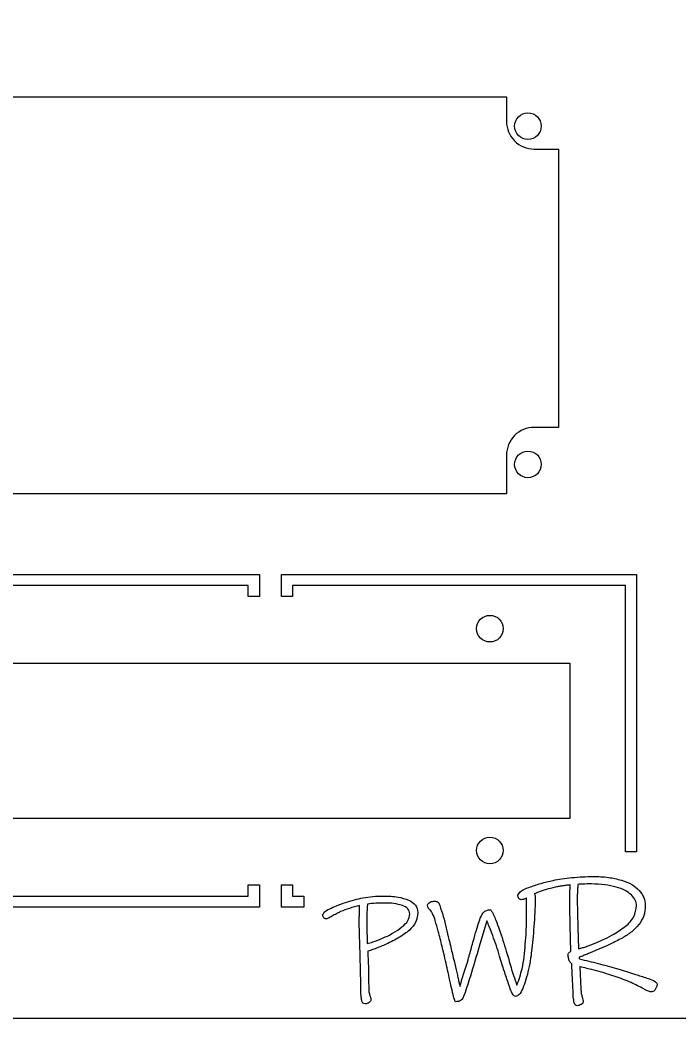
# Model space of a CAD drawing. Header units: millimetres. Extents: x -320 to 0, y 0 to 180.
# Drawn here: x -177.6 to -118.2, y 0 to 90 of the extents above; entities that cross this region are included whole.
import ezdxf

# ---------------------------------------------------------------- set-up
doc = ezdxf.new("R2010")
doc.units = ezdxf.units.MM
doc.layers.get('0').update_dxf_attribs({"linetype": 'CONTINUOUS'})

msp = doc.modelspace()

# ---------------------------------------------------------------- linework, layer by layer
for p, q in [((-131.912, 9.398), (-131.927, 10.828)), ((-127.337, 10.719), (-127.274, 8.203)), ((-146.315, 8.832), (-146.299, 7.684)), ((-135.497, 8.769), (-136.173, 6.458)), ((-127.274, 8.203), (-127.211, 6.254)), ((-134.066, 4.713), (-134.334, 5.593)), ((-133.736, 6.018), (-133.516, 5.295)), ((-127.117, 4.634), (-127.007, 2.606)), ((-123.799, 4.461), (-123.469, 4.367))]:
    msp.add_line(p, q)
for points in [[(-320, 20, 0.414214), (-300, 0), (-20, 0, 0.414214), (0, 20), (0, 160, 0.414214), (-20, 180), (-300, 180, 0.414214), (-320, 160)], [(-206.818, 78.362, 0.414214), (-204.318, 80.862), (-204.318, 83.074), (-133.718, 83.074), (-133.718, 80.862, 0.414214), (-131.218, 78.362), (-129.033, 78.362), (-129.033, 53.261), (-131.218, 53.261, 0.414214), (-133.718, 50.761), (-133.718, 47.274), (-204.318, 47.274), (-204.318, 50.761, 0.414214), (-206.818, 53.261), (-209.033, 53.261), (-209.033, 78.362)]]:
    msp.add_lwpolyline(points, format="xyb", close=True)
for points in [[(-157, 38), (-157, 39), (-217, 39), (-217, 16), (-218, 16), (-218, 40), (-156, 40), (-156, 38)], [(-153, 38), (-154, 38), (-154, 40), (-122, 40), (-122, 15), (-123, 15), (-123, 39), (-153, 39)], [(-128, 18), (-209, 18), (-209, 32), (-128, 32)], [(-156, 10), (-209, 10), (-209, 11), (-157, 11), (-157, 12), (-156, 12)], [(-152, 10), (-154, 10), (-154, 12), (-153, 12), (-153, 11), (-152, 11)]]:
    msp.add_lwpolyline(points, close=True)
for centre in [(-131.783, 80.424), (-131.783, 49.924), (-135.213, 35.111), (-135.213, 15.111)]:
    msp.add_circle(centre, 1.2)
for points, knots in [([(-129.507, 12.417), (-129.257, 12.464), (-128.7, 12.569), (-128.136, 12.628), (-127.824, 12.661)], [0, 0, 0, 0, 0.0762248, 0.1700564, 0.1700564, 0.1700564, 0.1700564]), ([(-127.824, 12.661), (-127.496, 12.691), (-126.863, 12.748), (-126.227, 12.758), (-125.922, 12.763)], [0, 0, 0, 0, 0.0989609, 0.1905845, 0.1905845, 0.1905845, 0.1905845]), ([(-125.922, 12.763), (-125.454, 12.754), (-124.584, 12.737), (-123.74, 12.529), (-123.351, 12.433)], [0, 0, 0, 0, 0.1399841, 0.259904, 0.259904, 0.259904, 0.259904]), ([(-132.699, 11.081), (-132.621, 11.196), (-132.384, 11.548), (-131.97, 11.682), (-131.692, 11.773)], [0, 0, 0, 0, 0.0408881, 0.1249193, 0.1249193, 0.1249193, 0.1249193]), ([(-131.692, 11.773), (-131.344, 11.899), (-130.629, 12.158), (-129.888, 12.329), (-129.507, 12.417)], [0, 0, 0, 0, 0.1108811, 0.2280497, 0.2280497, 0.2280497, 0.2280497]), ([(-129.302, 11.804), (-129.6, 11.733), (-130.118, 11.61), (-130.621, 11.432), (-130.835, 11.356)], [0, 0, 0, 0, 0.0915741, 0.1598171, 0.1598171, 0.1598171, 0.1598171]), ([(-128.548, 11.93), (-128.689, 11.91), (-128.942, 11.876), (-129.192, 11.826), (-129.302, 11.804)], [0, 0, 0, 0, 0.04291617, 0.07652864, 0.07652864, 0.07652864, 0.07652864]), ([(-127.982, 12.008), (-128.044, 11.999), (-128.233, 11.971), (-128.422, 11.946), (-128.548, 11.93)], [0, 0, 0, 0, 0.01906755, 0.05714791, 0.05714791, 0.05714791, 0.05714791]), ([(-127.997, 11.442), (-127.993, 11.56), (-127.986, 11.749), (-127.983, 11.938), (-127.982, 12.008)], [0, 0, 0, 0, 0.03539704, 0.05662714, 0.05662714, 0.05662714, 0.05662714]), ([(-127.274, 12.056), (-127.28, 11.994), (-127.298, 11.821), (-127.307, 11.648), (-127.313, 11.537)], [0, 0, 0, 0, 0.01855934, 0.05204119, 0.05204119, 0.05204119, 0.05204119]), ([(-126.048, 12.087), (-126.312, 12.088), (-126.722, 12.09), (-127.13, 12.065), (-127.274, 12.056)], [0, 0, 0, 0, 0.0794063, 0.1227097, 0.1227097, 0.1227097, 0.1227097]), ([(-123.823, 11.812), (-124.16, 11.892), (-124.891, 12.066), (-125.643, 12.079), (-126.048, 12.087)], [0, 0, 0, 0, 0.1036861, 0.2247544, 0.2247544, 0.2247544, 0.2247544]), ([(-122.447, 11.096), (-122.632, 11.24), (-123.046, 11.562), (-123.546, 11.723), (-123.823, 11.812)], [0, 0, 0, 0, 0.0697345, 0.1561238, 0.1561238, 0.1561238, 0.1561238]), ([(-123.351, 12.433), (-123.028, 12.321), (-122.432, 12.116), (-121.963, 11.697), (-121.747, 11.505)], [0, 0, 0, 0, 0.1012672, 0.1869067, 0.1869067, 0.1869067, 0.1869067]), ([(-148.241, 10.42), (-147.968, 10.507), (-147.447, 10.673), (-146.914, 10.79), (-146.661, 10.845)], [0, 0, 0, 0, 0.0859935, 0.1637018, 0.1637018, 0.1637018, 0.1637018]), ([(-146.661, 10.845), (-146.363, 10.891), (-145.737, 10.987), (-145.105, 10.997), (-144.774, 11.002)], [0, 0, 0, 0, 0.0903952, 0.1895297, 0.1895297, 0.1895297, 0.1895297]), ([(-144.774, 11.002), (-144.344, 10.995), (-143.575, 10.984), (-142.847, 10.74), (-142.526, 10.633)], [0, 0, 0, 0, 0.1280851, 0.2290537, 0.2290537, 0.2290537, 0.2290537]), ([(-132.604, 10.79), (-132.632, 10.832), (-132.689, 10.921), (-132.695, 11.026), (-132.699, 11.081)], [0, 0, 0, 0, 0.01494881, 0.03104236, 0.03104236, 0.03104236, 0.03104236]), ([(-131.927, 10.828), (-131.947, 10.815), (-132.011, 10.778), (-132.079, 10.747), (-132.125, 10.727)], [0.00909664, 0.00909664, 0.00909664, 0.00909664, 0.01631396, 0.0313465, 0.0313465, 0.0313465, 0.0313465]), ([(-131.226, 11.188), (-131.204, 11.168), (-131.152, 11.112), (-131.136, 11.034), (-131.126, 10.986)], [0.00906328, 0.00906328, 0.00906328, 0.00906328, 0.01793273, 0.03216665, 0.03216665, 0.03216665, 0.03216665]), ([(-131.126, 10.986), (-131.131, 10.596), (-131.14, 9.788), (-131.193, 8.981), (-131.221, 8.565)], [0, 0, 0, 0, 0.1171621, 0.2423622, 0.2423622, 0.2423622, 0.2423622]), ([(-128.013, 10.515), (-128.012, 10.676), (-128.011, 10.985), (-128.002, 11.294), (-127.997, 11.442)], [0, 0, 0, 0, 0.04835068, 0.09278455, 0.09278455, 0.09278455, 0.09278455]), ([(-127.313, 11.537), (-127.32, 11.4), (-127.334, 11.128), (-127.336, 10.855), (-127.337, 10.719)], [0, 0, 0, 0, 0.04091876, 0.08180351, 0.08180351, 0.08180351, 0.08180351]), ([(-121.991, 10.137), (-122.014, 10.311), (-122.063, 10.678), (-122.314, 10.952), (-122.447, 11.096)], [0, 0, 0, 0, 0.0512064, 0.108518, 0.108518, 0.108518, 0.108518]), ([(-121.747, 11.505), (-121.589, 11.301), (-121.277, 10.896), (-121.229, 10.388), (-121.205, 10.137)], [0, 0, 0, 0, 0.0758976, 0.1498715, 0.1498715, 0.1498715, 0.1498715]), ([(-149.695, 9.831), (-149.476, 9.935), (-149.003, 10.16), (-148.507, 10.329), (-148.241, 10.42)], [0, 0, 0, 0, 0.0727408, 0.1570516, 0.1570516, 0.1570516, 0.1570516]), ([(-146.96, 10.153), (-147.269, 10.067), (-147.847, 9.906), (-148.411, 9.699), (-148.673, 9.603)], [0, 0, 0, 0, 0.0962737, 0.1800675, 0.1800675, 0.1800675, 0.1800675]), ([(-146.975, 9.563), (-146.971, 9.685), (-146.964, 9.881), (-146.961, 10.078), (-146.96, 10.153)], [0, 0, 0, 0, 0.03637914, 0.05898476, 0.05898476, 0.05898476, 0.05898476]), ([(-146.252, 10.279), (-146.258, 10.209), (-146.276, 10.016), (-146.285, 9.822), (-146.291, 9.697)], [0, 0, 0, 0, 0.02090827, 0.05831359, 0.05831359, 0.05831359, 0.05831359]), ([(-144.774, 10.373), (-145.018, 10.369), (-145.512, 10.361), (-146.003, 10.306), (-146.252, 10.279)], [0, 0, 0, 0, 0.0731513, 0.1481712, 0.1481712, 0.1481712, 0.1481712]), ([(-143.107, 10.153), (-143.358, 10.217), (-143.904, 10.357), (-144.468, 10.367), (-144.774, 10.373)], [0, 0, 0, 0, 0.0772563, 0.1686171, 0.1686171, 0.1686171, 0.1686171]), ([(-142.431, 9.398), (-142.469, 9.566), (-142.552, 9.937), (-142.911, 10.077), (-143.107, 10.153)], [0, 0, 0, 0, 0.0486295, 0.1074829, 0.1074829, 0.1074829, 0.1074829]), ([(-142.526, 10.633), (-142.287, 10.503), (-141.839, 10.258), (-141.75, 9.758), (-141.708, 9.524)], [0, 0, 0, 0, 0.076769, 0.1445847, 0.1445847, 0.1445847, 0.1445847]), ([(-140.843, 10.153), (-140.832, 10.194), (-140.806, 10.293), (-140.726, 10.358), (-140.678, 10.397)], [0, 0, 0, 0, 0.01230855, 0.03009951, 0.03009951, 0.03009951, 0.03009951]), ([(-140.576, 9.713), (-140.654, 9.777), (-140.795, 9.894), (-140.828, 10.073), (-140.843, 10.153)], [0, 0, 0, 0, 0.02919675, 0.05295466, 0.05295466, 0.05295466, 0.05295466]), ([(-140.678, 10.397), (-140.62, 10.436), (-140.504, 10.514), (-140.364, 10.525), (-140.293, 10.53)], [0, 0, 0, 0, 0.02050251, 0.04140804, 0.04140804, 0.04140804, 0.04140804]), ([(-140.293, 10.53), (-140.236, 10.53), (-140.136, 10.529), (-140.037, 10.514), (-139.994, 10.507)], [0, 0, 0, 0, 0.01691279, 0.03000453, 0.03000453, 0.03000453, 0.03000453]), ([(-139.994, 10.507), (-139.959, 10.495), (-139.887, 10.47), (-139.843, 10.406), (-139.821, 10.373)], [0, 0, 0, 0, 0.01081697, 0.0223928, 0.0223928, 0.0223928, 0.0223928]), ([(-139.821, 10.373), (-139.71, 10.06), (-139.355, 9.064), (-139.128, 8.031), (-138.972, 7.323)], [0, 0, 0, 0, 0.0996942, 0.3168703, 0.3168703, 0.3168703, 0.3168703]), ([(-132.384, 10.672), (-132.425, 10.678), (-132.513, 10.69), (-132.573, 10.755), (-132.604, 10.79)], [0, 0, 0, 0, 0.01215535, 0.02567104, 0.02567104, 0.02567104, 0.02567104]), ([(-132.125, 10.727), (-132.168, 10.711), (-132.252, 10.68), (-132.341, 10.674), (-132.384, 10.672)], [0, 0, 0, 0, 0.01379988, 0.02664893, 0.02664893, 0.02664893, 0.02664893]), ([(-127.919, 6.018), (-127.944, 7.048), (-127.982, 8.546), (-128.006, 10.046), (-128.013, 10.515)], [0, 0, 0, 0, 0.3090433, 0.4497863, 0.4497863, 0.4497863, 0.4497863]), ([(-122.974, 8.274), (-122.687, 8.544), (-122.144, 9.054), (-122.04, 9.79), (-121.991, 10.137)], [0, 0, 0, 0, 0.114074, 0.2163225, 0.2163225, 0.2163225, 0.2163225]), ([(-121.205, 10.137), (-121.226, 9.822), (-121.267, 9.206), (-121.606, 8.691), (-121.771, 8.439)], [0, 0, 0, 0, 0.0930633, 0.1817187, 0.1817187, 0.1817187, 0.1817187]), ([(-150.293, 9.32), (-150.248, 9.401), (-150.116, 9.64), (-149.862, 9.755), (-149.695, 9.831)], [0, 0, 0, 0, 0.02742076, 0.08031657, 0.08031657, 0.08031657, 0.08031657]), ([(-150.199, 9.052), (-150.226, 9.092), (-150.282, 9.172), (-150.289, 9.27), (-150.293, 9.32)], [0, 0, 0, 0, 0.01409074, 0.0288248, 0.0288248, 0.0288248, 0.0288248]), ([(-149.978, 8.942), (-150.02, 8.948), (-150.106, 8.959), (-150.167, 9.02), (-150.199, 9.052)], [0, 0, 0, 0, 0.0121092, 0.0252466, 0.0252466, 0.0252466, 0.0252466]), ([(-149.703, 9.037), (-149.755, 9.009), (-149.842, 8.964), (-149.939, 8.949), (-149.978, 8.942)], [0, 0, 0, 0, 0.01742134, 0.02925465, 0.02925465, 0.02925465, 0.02925465]), ([(-149.334, 9.241), (-149.396, 9.205), (-149.518, 9.135), (-149.642, 9.069), (-149.703, 9.037)], [0, 0, 0, 0, 0.02147698, 0.04222952, 0.04222952, 0.04222952, 0.04222952]), ([(-148.673, 9.603), (-148.768, 9.555), (-148.993, 9.442), (-149.209, 9.315), (-149.334, 9.241)], [0, 0, 0, 0, 0.03182021, 0.07531039, 0.07531039, 0.07531039, 0.07531039]), ([(-146.991, 8.628), (-146.99, 8.79), (-146.989, 9.102), (-146.98, 9.413), (-146.975, 9.563)], [0, 0, 0, 0, 0.04854725, 0.09357052, 0.09357052, 0.09357052, 0.09357052]), ([(-146.291, 9.697), (-146.298, 9.549), (-146.312, 9.261), (-146.314, 8.972), (-146.315, 8.832)], [0, 0, 0, 0, 0.04445342, 0.08651727, 0.08651727, 0.08651727, 0.08651727]), ([(-143.139, 8.211), (-142.933, 8.387), (-142.56, 8.705), (-142.471, 9.184), (-142.431, 9.398)], [0, 0, 0, 0, 0.0783084, 0.1419406, 0.1419406, 0.1419406, 0.1419406]), ([(-141.708, 9.524), (-141.742, 9.223), (-141.813, 8.607), (-142.243, 8.158), (-142.463, 7.928)], [0, 0, 0, 0, 0.0883203, 0.1809395, 0.1809395, 0.1809395, 0.1809395]), ([(-140.144, 8.785), (-140.206, 8.998), (-140.305, 9.33), (-140.504, 9.611), (-140.576, 9.713)], [0, 0, 0, 0, 0.0658588, 0.102928, 0.102928, 0.102928, 0.102928]), ([(-136.236, 8.541), (-136.169, 8.747), (-136.064, 9.07), (-135.902, 9.369), (-135.843, 9.477)], [0, 0, 0, 0, 0.0647324, 0.1016512, 0.1016512, 0.1016512, 0.1016512]), ([(-135.843, 9.477), (-135.807, 9.513), (-135.73, 9.591), (-135.635, 9.645), (-135.584, 9.673)], [0, 0, 0, 0, 0.01529736, 0.03269321, 0.03269321, 0.03269321, 0.03269321]), ([(-135.584, 9.673), (-135.53, 9.699), (-135.428, 9.747), (-135.315, 9.756), (-135.261, 9.76)], [0, 0, 0, 0, 0.01755503, 0.03362084, 0.03362084, 0.03362084, 0.03362084]), ([(-135.261, 9.76), (-135.227, 9.758), (-135.162, 9.753), (-135.112, 9.71), (-135.088, 9.689)], [0, 0, 0, 0, 0.00998507, 0.01914683, 0.01914683, 0.01914683, 0.01914683]), ([(-135.088, 9.689), (-135.068, 9.663), (-135.024, 9.607), (-134.994, 9.543), (-134.978, 9.508)], [0, 0, 0, 0, 0.009985, 0.02123599, 0.02123599, 0.02123599, 0.02123599]), ([(-134.978, 9.508), (-134.963, 9.474), (-134.935, 9.41), (-134.9, 9.348), (-134.884, 9.32)], [0, 0, 0, 0, 0.01125609, 0.02110681, 0.02110681, 0.02110681, 0.02110681]), ([(-134.884, 9.32), (-134.814, 9.158), (-134.626, 8.725), (-134.47, 8.278), (-134.373, 7.999)], [0, 0, 0, 0, 0.0529308, 0.1416578, 0.1416578, 0.1416578, 0.1416578]), ([(-132.022, 6.647), (-131.991, 7.038), (-131.916, 7.954), (-131.914, 8.873), (-131.912, 9.398)], [0, 0, 0, 0, 0.1178209, 0.2754707, 0.2754707, 0.2754707, 0.2754707]), ([(-146.944, 6.615), (-146.957, 7.019), (-146.98, 7.69), (-146.988, 8.361), (-146.991, 8.628)], [0, 0, 0, 0, 0.1211208, 0.2013182, 0.2013182, 0.2013182, 0.2013182]), ([(-144.884, 7.197), (-144.56, 7.347), (-143.946, 7.631), (-143.397, 8.025), (-143.139, 8.211)], [0, 0, 0, 0, 0.1069697, 0.2022555, 0.2022555, 0.2022555, 0.2022555]), ([(-139.522, 6.474), (-139.633, 6.924), (-139.824, 7.699), (-140.049, 8.465), (-140.144, 8.785)], [0, 0, 0, 0, 0.1391449, 0.2393578, 0.2393578, 0.2393578, 0.2393578]), ([(-136.787, 6.662), (-136.694, 7.009), (-136.525, 7.639), (-136.326, 8.261), (-136.236, 8.541)], [0, 0, 0, 0, 0.1074784, 0.1958118, 0.1958118, 0.1958118, 0.1958118]), ([(-134.963, 7.441), (-135.062, 7.709), (-135.227, 8.157), (-135.42, 8.594), (-135.497, 8.769)], [0, 0, 0, 0, 0.0856668, 0.1432425, 0.1432425, 0.1432425, 0.1432425]), ([(-131.221, 8.565), (-131.251, 8.16), (-131.309, 7.399), (-131.388, 6.64), (-131.425, 6.285)], [0, 0, 0, 0, 0.1218592, 0.2289117, 0.2289117, 0.2289117, 0.2289117]), ([(-125.953, 6.662), (-125.359, 6.907), (-124.308, 7.34), (-123.378, 7.991), (-122.974, 8.274)], [0, 0, 0, 0, 0.1919724, 0.3396479, 0.3396479, 0.3396479, 0.3396479]), ([(-121.771, 8.439), (-121.981, 8.208), (-122.42, 7.725), (-122.98, 7.388), (-123.272, 7.213)], [0, 0, 0, 0, 0.0932526, 0.1948062, 0.1948062, 0.1948062, 0.1948062]), ([(-146.299, 7.684), (-146.295, 7.542), (-146.284, 7.222), (-146.284, 6.902), (-146.283, 6.725)], [0, 0, 0, 0, 0.04286213, 0.0959296, 0.0959296, 0.0959296, 0.0959296]), ([(-142.463, 7.928), (-142.757, 7.701), (-143.41, 7.197), (-144.159, 6.852), (-144.57, 6.662)], [0, 0, 0, 0, 0.1113818, 0.2464832, 0.2464832, 0.2464832, 0.2464832]), ([(-138.972, 7.323), (-138.948, 7.238), (-138.89, 7.035), (-138.843, 6.829), (-138.815, 6.71)], [0, 0, 0, 0, 0.02651186, 0.06331277, 0.06331277, 0.06331277, 0.06331277]), ([(-134.334, 5.593), (-134.431, 5.9), (-134.629, 6.52), (-134.851, 7.132), (-134.963, 7.441)], [0, 0, 0, 0, 0.096524, 0.1951775, 0.1951775, 0.1951775, 0.1951775]), ([(-134.373, 7.999), (-134.259, 7.667), (-134.033, 7.011), (-133.834, 6.346), (-133.736, 6.018)], [0, 0, 0, 0, 0.1053475, 0.2081159, 0.2081159, 0.2081159, 0.2081159]), ([(-123.272, 7.213), (-123.638, 7.023), (-124.467, 6.594), (-125.329, 6.235), (-125.812, 6.034)], [0, 0, 0, 0, 0.123406, 0.2800833, 0.2800833, 0.2800833, 0.2800833]), ([(-146.849, 2.59), (-146.856, 3.13), (-146.871, 4.472), (-146.917, 5.813), (-146.944, 6.615)], [0, 0, 0, 0, 0.1619669, 0.402637, 0.402637, 0.402637, 0.402637]), ([(-146.283, 6.725), (-146.111, 6.767), (-145.631, 6.881), (-145.175, 7.074), (-144.884, 7.197)], [0, 0, 0, 0, 0.0531998, 0.1478836, 0.1478836, 0.1478836, 0.1478836]), ([(-144.57, 6.662), (-144.733, 6.59), (-145.06, 6.446), (-145.393, 6.318), (-145.56, 6.254)], [0, 0, 0, 0, 0.0535241, 0.1071751, 0.1071751, 0.1071751, 0.1071751]), ([(-138.972, 4.1), (-139.104, 4.672), (-139.286, 5.464), (-139.471, 6.255), (-139.522, 6.474)], [0, 0, 0, 0, 0.1763049, 0.2437159, 0.2437159, 0.2437159, 0.2437159]), ([(-138.815, 6.71), (-138.713, 6.285), (-138.524, 5.5), (-138.346, 4.713), (-138.265, 4.351)], [0, 0, 0, 0, 0.1309057, 0.2421867, 0.2421867, 0.2421867, 0.2421867]), ([(-137.588, 3.942), (-137.431, 4.435), (-137.143, 5.336), (-136.898, 6.249), (-136.787, 6.662)], [0, 0, 0, 0, 0.1551643, 0.2836209, 0.2836209, 0.2836209, 0.2836209]), ([(-136.173, 6.458), (-136.434, 5.564), (-136.858, 4.104), (-137.339, 2.661), (-137.526, 2.103)], [0, 0, 0, 0, 0.2794414, 0.4560785, 0.4560785, 0.4560785, 0.4560785]), ([(-132.777, 2.967), (-132.605, 3.454), (-132.183, 4.642), (-132.082, 5.902), (-132.022, 6.647)], [0, 0, 0, 0, 0.1541561, 0.3769749, 0.3769749, 0.3769749, 0.3769749]), ([(-127.211, 6.254), (-127.141, 6.268), (-126.952, 6.305), (-126.768, 6.365), (-126.653, 6.403)], [0, 0, 0, 0, 0.0215103, 0.05782405, 0.05782405, 0.05782405, 0.05782405]), ([(-126.653, 6.403), (-126.525, 6.445), (-126.288, 6.523), (-126.058, 6.619), (-125.953, 6.662)], [0, 0, 0, 0, 0.04052447, 0.07464914, 0.07464914, 0.07464914, 0.07464914]), ([(-145.56, 6.254), (-145.699, 6.201), (-145.917, 6.119), (-146.139, 6.045), (-146.221, 6.018)], [0, 0, 0, 0, 0.04439731, 0.07012842, 0.07012842, 0.07012842, 0.07012842]), ([(-146.221, 6.018), (-146.198, 5.426), (-146.156, 4.336), (-146.146, 3.245), (-146.142, 2.747)], [0, 0, 0, 0, 0.1777708, 0.3271547, 0.3271547, 0.3271547, 0.3271547]), ([(-131.425, 6.285), (-131.459, 5.987), (-131.53, 5.359), (-131.657, 4.739), (-131.724, 4.414)], [0, 0, 0, 0, 0.0899549, 0.1895605, 0.1895605, 0.1895605, 0.1895605]), ([(-128.17, 5.703), (-128.168, 5.737), (-128.165, 5.802), (-128.126, 5.852), (-128.107, 5.876)], [0, 0, 0, 0, 0.00995213, 0.01878541, 0.01878541, 0.01878541, 0.01878541]), ([(-128.139, 5.467), (-128.148, 5.513), (-128.163, 5.591), (-128.168, 5.67), (-128.17, 5.703)], [0, 0, 0, 0, 0.01395851, 0.02381693, 0.02381693, 0.02381693, 0.02381693]), ([(-128.06, 5.169), (-128.075, 5.217), (-128.106, 5.315), (-128.128, 5.416), (-128.139, 5.467)], [0, 0, 0, 0, 0.01517316, 0.03090636, 0.03090636, 0.03090636, 0.03090636]), ([(-128.107, 5.876), (-128.082, 5.899), (-128.023, 5.952), (-127.956, 5.994), (-127.919, 6.018)], [0, 0, 0, 0, 0.01031792, 0.02361896, 0.02361896, 0.02361896, 0.02361896]), ([(-126.622, 5.688), (-126.734, 5.644), (-126.916, 5.573), (-127.095, 5.497), (-127.164, 5.467)], [0, 0, 0, 0, 0.03616828, 0.05854393, 0.05854393, 0.05854393, 0.05854393]), ([(-127.164, 5.467), (-127.164, 5.44), (-127.164, 5.392), (-127.153, 5.346), (-127.148, 5.326)], [0, 0, 0, 0, 0.00826412, 0.01427721, 0.01427721, 0.01427721, 0.01427721]), ([(-125.812, 6.034), (-125.947, 5.972), (-126.214, 5.851), (-126.487, 5.742), (-126.622, 5.688)], [0, 0, 0, 0, 0.04452099, 0.08806306, 0.08806306, 0.08806306, 0.08806306]), ([(-133.375, 2.637), (-133.479, 2.928), (-133.724, 3.614), (-133.941, 4.311), (-134.066, 4.713)], [0, 0, 0, 0, 0.0924938, 0.2187948, 0.2187948, 0.2187948, 0.2187948]), ([(-133.516, 5.295), (-133.377, 4.808), (-133.153, 4.025), (-132.88, 3.258), (-132.777, 2.967)], [0, 0, 0, 0, 0.1518442, 0.2442082, 0.2442082, 0.2442082, 0.2442082]), ([(-127.942, 4.996), (-127.965, 5.02), (-128.014, 5.071), (-128.044, 5.135), (-128.06, 5.169)], [0, 0, 0, 0, 0.00989177, 0.02105999, 0.02105999, 0.02105999, 0.02105999]), ([(-127.824, 4.886), (-127.842, 4.903), (-127.88, 4.94), (-127.92, 4.976), (-127.942, 4.996)], [0, 0, 0, 0, 0.00736706, 0.01613232, 0.01613232, 0.01613232, 0.01613232]), ([(-127.809, 4.343), (-127.813, 4.44), (-127.822, 4.62), (-127.824, 4.801), (-127.824, 4.886)], [0, 0, 0, 0, 0.02891551, 0.05427234, 0.05427234, 0.05427234, 0.05427234]), ([(-127.148, 5.326), (-126.585, 5.196), (-125.461, 4.936), (-124.352, 4.619), (-123.799, 4.461)], [0, 0, 0, 0, 0.1734243, 0.3459411, 0.3459411, 0.3459411, 0.3459411]), ([(-125.599, 4.249), (-125.887, 4.326), (-126.391, 4.46), (-126.898, 4.582), (-127.117, 4.634)], [0, 0, 0, 0, 0.0891926, 0.156549, 0.156549, 0.156549, 0.156549]), ([(-138.571, 2.291), (-138.638, 2.578), (-138.78, 3.179), (-138.906, 3.783), (-138.972, 4.1)], [0, 0, 0, 0, 0.088344, 0.1852155, 0.1852155, 0.1852155, 0.1852155]), ([(-138.265, 4.351), (-138.225, 4.192), (-138.151, 3.892), (-138.084, 3.589), (-138.052, 3.447)], [0, 0, 0, 0, 0.04914712, 0.09287029, 0.09287029, 0.09287029, 0.09287029]), ([(-137.903, 2.842), (-137.875, 2.957), (-137.785, 3.328), (-137.669, 3.692), (-137.588, 3.942)], [0, 0, 0, 0, 0.0356558, 0.1144959, 0.1144959, 0.1144959, 0.1144959]), ([(-131.724, 4.414), (-131.797, 4.095), (-131.934, 3.498), (-132.155, 2.927), (-132.258, 2.661)], [0, 0, 0, 0, 0.0980076, 0.1834939, 0.1834939, 0.1834939, 0.1834939]), ([(-127.777, 3.706), (-127.782, 3.815), (-127.793, 4.027), (-127.803, 4.239), (-127.809, 4.343)], [0, 0, 0, 0, 0.03246742, 0.06375696, 0.06375696, 0.06375696, 0.06375696]), ([(-127.714, 2.433), (-127.719, 2.589), (-127.731, 3.014), (-127.759, 3.438), (-127.777, 3.706)], [0, 0, 0, 0, 0.0468032, 0.1275228, 0.1275228, 0.1275228, 0.1275228]), ([(-123.925, 3.754), (-124.182, 3.836), (-124.736, 4.014), (-125.298, 4.167), (-125.599, 4.249)], [0, 0, 0, 0, 0.0809352, 0.1746426, 0.1746426, 0.1746426, 0.1746426]), ([(-121.331, 2.622), (-121.708, 2.821), (-122.544, 3.264), (-123.436, 3.58), (-123.925, 3.754)], [0, 0, 0, 0, 0.1279763, 0.283393, 0.283393, 0.283393, 0.283393]), ([(-123.469, 4.367), (-122.971, 4.216), (-122.123, 3.959), (-121.284, 3.675), (-120.938, 3.557)], [0, 0, 0, 0, 0.1559734, 0.2657955, 0.2657955, 0.2657955, 0.2657955]), ([(-146.142, 2.747), (-146.14, 2.613), (-146.136, 2.37), (-146.069, 2.137), (-146.04, 2.032)], [0, 0, 0, 0, 0.03997953, 0.07253783, 0.07253783, 0.07253783, 0.07253783]), ([(-138.052, 3.447), (-138.027, 3.329), (-137.983, 3.126), (-137.927, 2.926), (-137.903, 2.842)], [0, 0, 0, 0, 0.03609188, 0.0623623, 0.0623623, 0.0623623, 0.0623623]), ([(-120.938, 3.557), (-120.716, 3.494), (-120.395, 3.403), (-120.185, 3.154), (-120.12, 3.078)], [0, 0, 0, 0, 0.06681496, 0.09642479, 0.09642479, 0.09642479, 0.09642479]), ([(-120.12, 3.078), (-120.129, 3.007), (-120.151, 2.845), (-120.232, 2.702), (-120.277, 2.622)], [0, 0, 0, 0, 0.021201, 0.04862935, 0.04862935, 0.04862935, 0.04862935]), ([(-146.81, 1.883), (-146.822, 1.983), (-146.848, 2.218), (-146.849, 2.455), (-146.849, 2.59)], [0, 0, 0, 0, 0.03041059, 0.07090981, 0.07090981, 0.07090981, 0.07090981]), ([(-146.771, 1.6), (-146.774, 1.628), (-146.784, 1.723), (-146.8, 1.817), (-146.81, 1.883)], [0, 0, 0, 0, 0.00870346, 0.02857749, 0.02857749, 0.02857749, 0.02857749]), ([(-146.04, 2.032), (-146.011, 1.957), (-145.967, 1.842), (-145.945, 1.721), (-145.938, 1.678)], [0, 0, 0, 0, 0.02386657, 0.03689463, 0.03689463, 0.03689463, 0.03689463]), ([(-138.312, 1.474), (-138.346, 1.541), (-138.474, 1.798), (-138.53, 2.082), (-138.571, 2.291)], [0, 0, 0, 0, 0.02259542, 0.08604884, 0.08604884, 0.08604884, 0.08604884]), ([(-137.612, 1.875), (-137.64, 1.813), (-137.694, 1.692), (-137.802, 1.614), (-137.856, 1.576)], [0, 0, 0, 0, 0.0197961, 0.03917408, 0.03917408, 0.03917408, 0.03917408]), ([(-137.526, 2.103), (-137.536, 2.079), (-137.566, 2.003), (-137.594, 1.927), (-137.612, 1.875)], [0, 0, 0, 0, 0.00784689, 0.02438674, 0.02438674, 0.02438674, 0.02438674]), ([(-132.903, 1.93), (-132.982, 1.984), (-133.224, 2.153), (-133.314, 2.442), (-133.375, 2.637)], [0, 0, 0, 0, 0.02823911, 0.08696633, 0.08696633, 0.08696633, 0.08696633]), ([(-132.258, 2.661), (-132.34, 2.453), (-132.469, 2.123), (-132.786, 1.982), (-132.903, 1.93)], [0, 0, 0, 0, 0.0634084, 0.1008053, 0.1008053, 0.1008053, 0.1008053]), ([(-127.675, 1.725), (-127.686, 1.826), (-127.713, 2.061), (-127.714, 2.298), (-127.714, 2.433)], [0, 0, 0, 0, 0.03041047, 0.07090992, 0.07090992, 0.07090992, 0.07090992]), ([(-127.007, 2.606), (-127, 2.475), (-126.987, 2.232), (-126.925, 1.998), (-126.897, 1.89)], [0, 0, 0, 0, 0.03927128, 0.07254944, 0.07254944, 0.07254944, 0.07254944]), ([(-126.897, 1.89), (-126.87, 1.812), (-126.829, 1.691), (-126.809, 1.565), (-126.802, 1.521)], [0, 0, 0, 0, 0.02481168, 0.03818954, 0.03818954, 0.03818954, 0.03818954]), ([(-120.906, 2.409), (-120.965, 2.435), (-121.11, 2.499), (-121.249, 2.576), (-121.331, 2.622)], [0, 0, 0, 0, 0.01943771, 0.04748523, 0.04748523, 0.04748523, 0.04748523]), ([(-120.607, 2.354), (-120.659, 2.356), (-120.761, 2.361), (-120.858, 2.393), (-120.906, 2.409)], [0, 0, 0, 0, 0.01539168, 0.03051003, 0.03051003, 0.03051003, 0.03051003]), ([(-120.277, 2.622), (-120.323, 2.544), (-120.402, 2.413), (-120.547, 2.371), (-120.607, 2.354)], [0, 0, 0, 0, 0.02572197, 0.04389765, 0.04389765, 0.04389765, 0.04389765]), ([(-146.472, 1.269), (-146.544, 1.289), (-146.709, 1.333), (-146.749, 1.504), (-146.771, 1.6)], [0, 0, 0, 0, 0.02095537, 0.04789788, 0.04789788, 0.04789788, 0.04789788]), ([(-146.11, 1.387), (-146.168, 1.353), (-146.28, 1.286), (-146.409, 1.275), (-146.472, 1.269)], [0, 0, 0, 0, 0.01977657, 0.03848512, 0.03848512, 0.03848512, 0.03848512]), ([(-145.938, 1.678), (-145.946, 1.622), (-145.965, 1.502), (-146.06, 1.427), (-146.11, 1.387)], [0, 0, 0, 0, 0.01649655, 0.03498087, 0.03498087, 0.03498087, 0.03498087]), ([(-137.856, 1.576), (-137.922, 1.546), (-138.066, 1.481), (-138.225, 1.476), (-138.312, 1.474)], [0, 0, 0, 0, 0.02146258, 0.04714028, 0.04714028, 0.04714028, 0.04714028]), ([(-127.636, 1.442), (-127.639, 1.471), (-127.649, 1.566), (-127.664, 1.66), (-127.675, 1.725)], [0, 0, 0, 0, 0.00870346, 0.02857737, 0.02857737, 0.02857737, 0.02857737]), ([(-127.337, 1.112), (-127.409, 1.132), (-127.574, 1.176), (-127.614, 1.347), (-127.636, 1.442)], [0, 0, 0, 0, 0.02095526, 0.04789777, 0.04789777, 0.04789777, 0.04789777]), ([(-126.975, 1.23), (-127.033, 1.196), (-127.144, 1.129), (-127.274, 1.118), (-127.337, 1.112)], [0, 0, 0, 0, 0.01977663, 0.03848518, 0.03848518, 0.03848518, 0.03848518]), ([(-126.802, 1.521), (-126.811, 1.465), (-126.83, 1.345), (-126.925, 1.27), (-126.975, 1.23)], [0, 0, 0, 0, 0.01649651, 0.03498087, 0.03498087, 0.03498087, 0.03498087])]:
    msp.add_open_spline(points, degree=3, knots=knots)
msp.add_open_spline([(-130.835, 11.356), (-130.966, 11.301), (-131.097, 11.246), (-131.226, 11.188)], degree=3)

doc.saveas('drawing.dxf')
